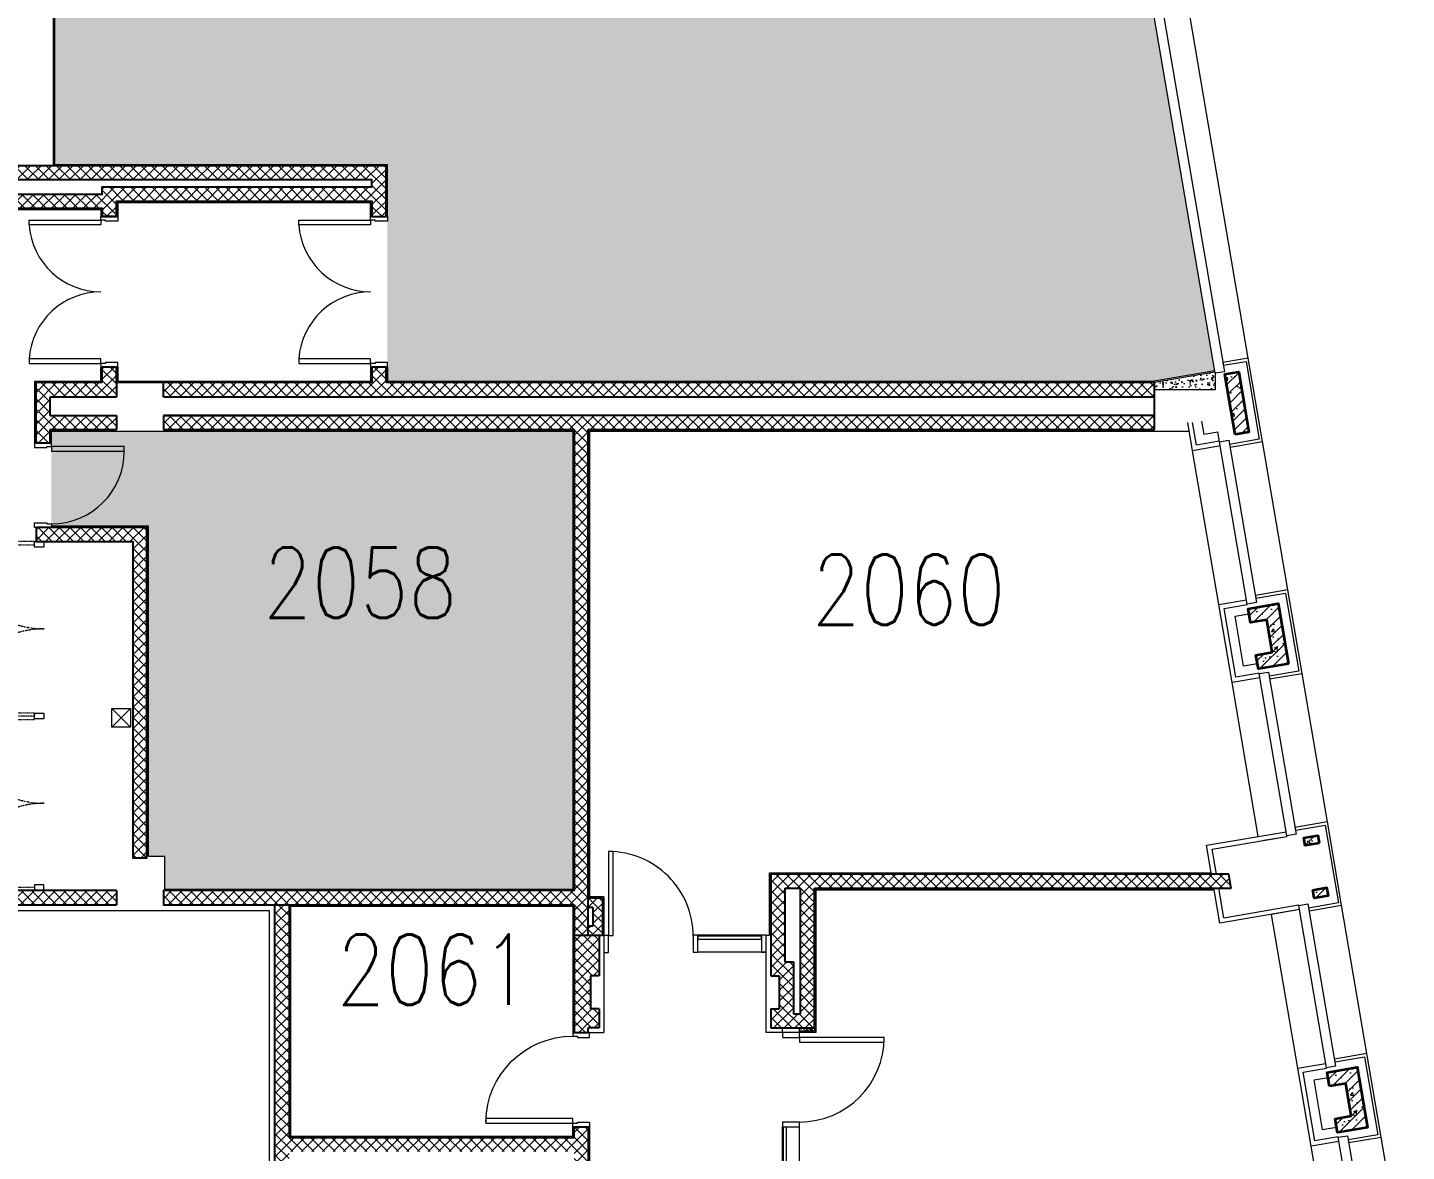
# Model space of a CAD drawing. Header units: inches. Extents: x 342932 to 557958, y 80625 to 242727.
# Drawn here: x 451688 to 466343, y 209304 to 221251 of the extents above; entities that cross this region are included whole.
import ezdxf
from ezdxf.enums import TextEntityAlignment as Align

# ---------------------------------------------------------------- set-up
doc = ezdxf.new("R2010")
doc.units = ezdxf.units.IN
doc.header["$MEASUREMENT"] = 0
doc.linetypes.add('First Floor$0$HIDDEN', pattern=[0.375, 0.25, -0.125])
for name, color, linetype, lineweight in [('0-Services', 8, 'Continuous', 20), ('First Floor$0$A-G250-G-Walls-Low-Level', 251, 'Continuous', 15), ('First Floor$0$A-G250-G-Walls-Precast-Concrete', 251, 'Continuous', 35), ('First Floor$0$A-G250-M-Walls-Blockwork', 7, 'Continuous', 25), ('First Floor$0$A-G250-M-Walls-Concrete', 251, 'Continuous', 20), ('First Floor$0$A-G250-M-Walls-Louvred', 251, 'Continuous', 9), ('First Floor$0$A-G252-H-Internal-Walls', 251, 'Continuous', 9), ('First Floor$0$A-G262-H-Precast-Panel', 251, 'Continuous', 5), ('First Floor$0$A-G312-M-Wall-Cladding-Panel', 7, 'Continuous', 9), ('First Floor$0$A-G312-M-Wall-Finish-Plaster', 7, 'Continuous', 15), ('First Floor$0$A-G321-M-Window', 251, 'Continuous', 9), ('First Floor$0$A-G322-M-Door', 251, 'Continuous', 15), ('First Floor$0$A-G4-M-Furniture-Built-In', 251, 'Continuous', 9), ('First Floor$0$A-G52-M-Cutout', 251, 'Continuous', 9), ('First Floor$0$Z-Z001-S-Room-Name-Identification-250', 7, 'Continuous', 15)]:
    doc.layers.add(name, color=color, linetype=linetype, lineweight=lineweight)
doc.styles.add('First Floor$0$Tag-RomanS', font='romans.shx', dxfattribs={"width": 0.8})
pattern_1 = [(0, (354539.678, 239632.636), (0, 6.985), [5.08, -1.905]), (90, (354539.678, 239632.636), (-6.985, 4e-16), [5.08, -1.905])]
pattern_2 = [(50, (361382.1, 239676.52), (364.3693, -31.8782), [38.1, -419.1]), (355, (361382.1, 239676.52), (-70.4857, 382.1133), [30.48, -335.28]), (100.451, (361412.48, 239673.87), (293.885, 350.2334), [32.38, -356.18]), (46.1842, (361382.1, 239778.1), (542.158, -84.0847), [57.15, -628.65]), (96.6356, (361427.3, 239771.1), (474.8085, 494.851), [48.57, -534.27]), (351.184, (361382.1, 239778.1), (474.8092, 494.8502), [45.72, -502.92]), (21, (361432.9, 239752.72), (303.2298, -204.531), [38.1, -419.1]), (326, (361432.9, 239752.72), (123.604, 368.3759), [30.48, -335.28]), (71.4514, (361458.2, 239735.68), (426.833, 163.8457), [32.38, -356.18]), (37.5, (361382.11, 239676.52), (6.1772, 169.11008), [0, -331.216, 0, -340.36, 0, -336.55]), (7.5, (361382.11, 239676.52), (133.63933, 200.36115), [0, -194.056, 0, -323.596, 0, -128.27]), (327.5, (361268.83, 239676.52), (271.18119, -11.45749), [0, -127, 0, -396.24, 0, -525.78]), (317.5, (361218.03, 239676.52), (296.25836, 50.853), [0, -165.1, 0, -263.144, 0, -373.38])]
pattern_3 = [(45, (361382.11, 239676.52), (-56.1266, 56.1266), [])]
pattern_4 = [(45, (361382.11, 239676.52), (-56.1266, 56.1266), []), (135, (361382.11, 239676.52), (-56.1266, -56.1266), [])]
pattern_5 = [(45, (361382.11, 239676.52), (-56.1266, 56.1266), []), (135, (361382.11, 239676.52), (-56.1266, -56.1266), [])]

# ---------------------------------------------------------------- blocks, each defined once
blk = doc.blocks.new('First Floor$0$d1000-180')
at = {"layer": 'First Floor$0$A-G322-M-Door'}
blk.add_lwpolyline([(-88, 1104), (-38, 1104), (-38, 180), (-88, 180)], close=True, dxfattribs=at)
for points in [[(-950, 130), (-950, 0), (-1000, 0), (-1000, 180), (-962, 180), (-962, 130), (-950, 130)], [(-38, 180), (-38, 130), (-50, 130), (-50, 0), (0, 0), (0, 180), (-38, 180)]]:
    blk.add_lwpolyline(points, dxfattribs=at)
blk.add_arc((-38, 180), 924, 90.7586, 180.0053, dxfattribs=at)
blk = doc.blocks.new('First Floor$0$Plant Room Door 1600-180')
at = {"layer": 'First Floor$0$A-G322-M-Door'}
for points in [[(-1562, 180), (-1562, 942), (-1612, 942), (-1612, 180)], [(-138, 180), (-138, 942), (-88, 942), (-88, 180)], [(-1600, 130), (-1612, 130), (-1612, 180), (-1650, 180), (-1650, 0), (-1600, 0)], [(-100, 130), (-88, 130), (-88, 180), (-50, 180), (-50, 0), (-100, 0)]]:
    blk.add_lwpolyline(points, close=True, dxfattribs=at)
for centre, start, end in [((-1615, 179), 0.0901, 86.0243), ((-85, 179), 93.9757, 179.9099)]:
    blk.add_arc(centre, 765, start, end, dxfattribs=at)
blk = doc.blocks.new('First Floor$0$d900')
at = {"layer": 'First Floor$0$A-G322-M-Door', "elevation": 0}
for points in [[(88, 954), (38, 954), (38, 180), (88, 180)], [(50, 130), (38, 130), (38, 180), (0, 180), (0, 0), (50, 0)]]:
    blk.add_lwpolyline(points, close=True, dxfattribs=at)
at = {"layer": 'First Floor$0$A-G322-M-Door'}
blk.add_lwpolyline([(850, 130), (862, 130), (862, 180), (900, 180), (900, 0), (850, 0)], close=True, dxfattribs=at)
blk.add_arc((88, 180, 0), 774, 0, 90, dxfattribs=at)
blk = doc.blocks.new('First Floor$0$cb09a')
at = {"linetype": 'First Floor$0$HIDDEN', "ltscale": 0.25, "elevation": 0}
for points in [[(-100, 1848), (-949, 1848), (-948, 1813), (-100, 1813)], [(-100, -7), (-949, -7), (-948, 28), (-100, 28)], [(-100, -7), (-949, -7), (-948, -42), (-100, -42)], [(-100, -1862), (-949, -1862), (-948, -1827), (-100, -1827)]]:
    blk.add_lwpolyline(points, close=True, dxfattribs=at)
at = {"elevation": 0}
for points in [[(-100, 1848), (0, 1848), (0, 1788), (-100, 1788)], [(-100, -1862), (0, -1862), (0, -1802), (-100, -1802)]]:
    blk.add_lwpolyline(points, close=True, dxfattribs=at)
blk.add_lwpolyline([(-100, 23), (0, 23), (0, -37), (-100, -37)], close=True)
at = {"linetype": 'First Floor$0$HIDDEN', "ltscale": 0.25}
for centre, start, end in [((0, 1869), 181.2997, 270.028), ((0, -29), 89.972, 178.7003), ((0, 15), 181.2997, 270.028), ((0, -1883), 89.972, 178.7003)]:
    blk.add_arc(centre, 949, start, end, dxfattribs=at)
blk = doc.blocks.new('First Floor$0$tag-roomname')
at = {"lineweight": 18, "ltscale": 0.01, "style": 'First Floor$0$Tag-RomanS', "width": 0.8}
blk.add_attdef('ROOM_NO_2', text='', height=3, dxfattribs=at).set_placement((0, 1.612), align=Align.MIDDLE_CENTER)
at = {"linetype": 'ByBlock', "lineweight": 15, "ltscale": 0.01, "style": 'First Floor$0$Tag-RomanS', "width": 0.8, "flags": 1}
for tag, p in [('ROOM_NAME_1', (0, -2.288)), ('ROOM_NAME_2', (0, -5.744))]:
    blk.add_attdef(tag, text='', height=2.5, dxfattribs=at).set_placement(p, align=Align.MIDDLE_CENTER)

msp = doc.modelspace()

# ---------------------------------------------------------------- hatches: boundary and pattern name
at = {"layer": '0-Services', "lineweight": 35}
h = msp.add_hatch(dxfattribs=at)
h.set_pattern_fill('ANGLE', color=256)
h.set_pattern_definition(pattern_1)
h.paths.add_polyline_path([(374572.1, 234736.5), (361597.1, 234736.5), (361597.1, 239061.5), (361647.1, 239061.5), (361647.1, 239461.5), (366417.1, 239461.5), (366417.1, 239411.5), (367147.1, 239411.5), (367147.1, 239461.5), (372117.1, 239461.5), (372117.1, 239411.5), (372847.1, 239411.5), (372847.1, 239461.5), (377267.1, 239461.5), (377267.1, 239411.5), (377667.1, 239411.5), (377667.1, 232556.5), (374572.1, 232556.5)])
h.paths.add_polyline_path([(394817.1, 218626.5), (394817.1, 216001.5), (402567.1, 216001.5), (402567.1, 212066.5), (398147.1, 212066.5), (398147.1, 212441.5), (397617.1, 212441.5), (397617.1, 212066.5), (392847.1, 212066.5), (392847.1, 212441.5), (392317.1, 212441.5), (392317.1, 212066.5), (391602.1, 212066.5), (391602.1, 212276.5), (388497.1, 212276.5), (388497.1, 212441.5), (387982.1, 212441.5), (387982.1, 218111.5), (388147.1, 218111.5), (388147.1, 218626.5)])
h.paths.add_polyline_path([(451978.5, 231961.5), (461113.7, 231961.5), (461113.7, 231911.5), (461571.4, 231911.5), (463336, 221559), (463621.9, 221607.8), (464304.9, 217600.9), (463664.2, 217491.5), (455513.5, 217491.5), (455513.5, 219796.5), (451978.5, 219796.5)])
h = msp.add_hatch(dxfattribs=at)
h.set_pattern_fill('ANGLE', color=256)
h.set_pattern_definition(pattern_1)
h.paths.add_polyline_path([(444863.5, 217036.5), (449682.5, 217036.5), (449682.5, 215951.5), (448652.1, 215951.5), (448652.1, 212091.5), (444501.6, 212091.5), (444552.7, 212391.5), (444085.3, 212471.2)])
h.paths.add_polyline_path([(451942.6, 216961.5), (457482.1, 216961.5), (457482.1, 212091.5), (453147.1, 212091.5), (453147.1, 212441.5), (452972.5, 212441.5), (452972.5, 215951.5), (451942.5, 215955.5)])
at = {"layer": 'First Floor$0$A-G252-H-Internal-Walls'}
h = msp.add_hatch(dxfattribs=at)
h.set_pattern_fill('ANSI37', color=256, scale=25, style=0)
h.set_pattern_definition(pattern_4)
h.paths.add_polyline_path([(455498.5, 219781.5), (452882.1, 219781.5), (452882.1, 219631.5), (455348.5, 219631.5), (455348.5, 219556.5), (452882.1, 219556.5), (452882.1, 219406.5), (455348.5, 219406.5), (455348.5, 219241.5), (455498.5, 219241.5), (455498.5, 219406.5)])
h.paths.add_polyline_path([(452882.1, 219781.5), (451788.5, 219781.5), (451788.5, 219631.5), (452882.1, 219631.5)])
h.paths.add_polyline_path([(452882.1, 219556.5), (452482.1, 219556.5), (452482.1, 219481.5), (451398.5, 219481.5), (451398.5, 219331.5), (452482.1, 219331.5), (452482.1, 219241.5), (452632.1, 219241.5), (452632.1, 219406.5), (452882.1, 219406.5)])
h.paths.add_polyline_path([(451788.5, 219781.5), (451613.5, 219781.5), (451398.5, 219781.5), (451398.5, 219631.5), (451788.5, 219631.5)])
h = msp.add_hatch(dxfattribs=at)
h.set_pattern_fill('ANSI37', color=256, scale=25, style=0)
h.set_pattern_definition(pattern_5)
h.paths.add_polyline_path([(452632.1, 217476.5), (452632.1, 217641.5), (452482.1, 217641.5), (452482.1, 217476.5), (451778.5, 217476.5), (451778.5, 217226.5), (451928.5, 217226.5), (451928.5, 217326.5), (452632.1, 217326.5)])
h.paths.add_polyline_path([(452632.1, 217126.5), (451928.5, 217126.5), (451928.5, 217226.5), (451778.5, 217226.5), (451778.6, 216836.5), (451928.5, 216836.5), (451928.5, 216976.5), (452632.1, 216976.5)])
h = msp.add_hatch(dxfattribs=at)
h.set_pattern_fill('ANSI37', color=256, scale=25, style=0)
h.set_pattern_definition(pattern_4)
h.paths.add_polyline_path([(455498.5, 217476.5), (455498.5, 217641.5), (455348.5, 217641.5), (455348.5, 217476.5), (453132.1, 217476.5), (453132.1, 217326.5), (463664.2, 217326.5), (463664.2, 217476.5)])
h = msp.add_hatch(dxfattribs=at)
h.set_pattern_fill('AR-CONC', color=256, scale=0.75, angle=90, style=0)
h.set_pattern_definition([(140, (361382.11, 239676.52), (11.95431, 136.6385), [14.2875, -157.1625]), (85, (361382.11, 239676.52), (-143.29248, -26.43212), [11.43, -125.73]), (190.451, (361383.11, 239687.91), (-131.33752, 110.20688), [12.1425, -133.5675]), (136.1842, (361344.01, 239676.52), (31.53175, 203.30928), [21.43125, -235.74375]), (186.6356, (361346.64, 239693.46), (-185.56917, 178.05318), [18.21375, -200.35125]), (81.184, (361344.01, 239676.52), (-185.56884, 178.05345), [17.145, -188.595]), (111, (361353.54, 239695.57), (76.69914, 113.71116), [14.2875, -157.1625]), (56, (361353.54, 239695.57), (-138.14097, 46.35152), [11.43, -125.73]), (161.4514, (361359.93, 239705.05), (-61.44214, 160.06237), [12.1425, -133.5675]), (127.5, (361382.114, 239676.52), (-63.41628, 2.316452), [0, -124.206, 0, -127.635, 0, -126.20625]), (97.5, (361382.114, 239676.52), (-75.13543, 50.114747), [0, -72.771, 0, -121.3485, 0, -48.10125]), (57.5, (361382.114, 239634.04), (4.296558, 101.692946), [0, -47.625, 0, -148.59, 0, -197.1675]), (47.5, (361382.11, 239614.99), (-19.06987, 111.096886), [0, -61.9125, 0, -98.679, 0, -140.0175])])
h.paths.add_polyline_path([(464233.5, 217573.6), (463664.2, 217476.5), (463664.2, 217401.5), (464262.8, 217401.5)])
h.paths.add_polyline_path([(464309.2, 217575.9), (464307.4, 217586.2), (464233.5, 217573.6), (464262.8, 217401.5), (464309.2, 217401.5)])
h = msp.add_hatch(dxfattribs=at)
h.set_pattern_fill('ANSI37', color=256, scale=25, style=0)
h.set_pattern_definition(pattern_5)
h.paths.add_polyline_path([(457647.1, 216976.5), (463664.2, 216976.5), (463664.2, 217126.5), (453132.1, 217126.5), (453132.1, 216976.5), (457497.1, 216976.5), (457497.1, 212076.5), (453132.1, 212076.5), (453132.1, 211926.5), (454317.1, 211926.5), (457497.1, 211926.5), (457497.1, 211600.1), (457647.1, 211600.1)])
h = msp.add_hatch(dxfattribs=at)
h.set_pattern_fill('ANSI37', color=256, scale=25, style=0)
h.set_pattern_definition(pattern_5)
h.paths.add_polyline_path([(448667.5, 212076.5), (444483.8, 212076.5), (444458.2, 211926.5), (452632.1, 211926.5), (452632.1, 212076.5), (448817.5, 212076.5), (448817.5, 215786.5), (449848.5, 215786.5), (449848.5, 215936.5), (448667.5, 215936.5)])
h = msp.add_hatch(dxfattribs=at)
h.set_pattern_fill('ANSI37', color=256, scale=25, style=0)
h.set_pattern_definition(pattern_5)
h.paths.add_polyline_path([(452807.1, 212426.5), (452957.1, 212426.5), (452957.1, 215936.5), (451778.5, 215936.5), (451778.5, 215786.5), (452807.1, 215786.5)])
h = msp.add_hatch(dxfattribs=at)
h.set_pattern_fill('ANSI37', color=256, scale=25, style=0)
h.set_pattern_definition(pattern_5)
h.paths.add_polyline_path([(464456, 212251.1), (459587.1, 212251.1), (459587.1, 211168.8), (459677.1, 211168.8), (459677.1, 210818.8), (459587.1, 210818.8), (459587.1, 210616.5), (460052.1, 210616.5), (460052.1, 212101.1), (464481.5, 212101.1)])
h.paths.add_polyline_path([(459902.1, 212101.1), (459902.1, 210766.5), (459827.1, 210766.5), (459827.1, 211318.8), (459737.1, 211318.8), (459737.1, 212101.1)], flags=16)
h = msp.add_hatch(dxfattribs=at)
h.set_pattern_fill('ANSI37', color=256, scale=25, style=0)
h.set_pattern_definition(pattern_5)
h.paths.add_polyline_path([(457647.1, 209566.5), (457497.1, 209566.5), (457497.1, 209451.5), (454467.1, 209451.5), (454467.1, 211926.5), (454317.1, 211926.5), (454317.1, 208511.5), (454467.1, 208511.5), (454467.1, 209301.5), (457497.1, 209301.5), (457497.1, 202172.7, -0.0109527), (455782.1, 202087.5), (455782.1, 203343.4), (455632.1, 203343.4), (455632.1, 202083.6, -0.0185337), (452727.4, 202121.9), (452722.4, 202031.8), (452353, 202052.1), (452357.9, 202142.2, -0.0149736), (450020.1, 202352.3), (450008.9, 202262.7), (449641.8, 202308.7), (449653, 202398.1, -0.0163816), (447118.6, 202811.7), (447100.7, 202723.2), (446738.1, 202796.6), (446756, 202885, -0.0130279), (444767.4, 203350.6), (444744.1, 203263.4), (444386.6, 203358.8), (444409.9, 203446, -0.0089966), (443055.7, 203840.5), (443091.6, 204050.6), (442499.9, 204151.6), (442313.9, 203060.7), (443631.4, 202836.1), (443810.3, 203458.1, 0.0839894), (456853.9, 201981.7), (456853.9, 201380.8, 0.0059157), (457797.1, 201443), (457797.1, 202195.3, -0.0009595), (457647.1, 202183.7)])
h.paths.add_polyline_path([(457647.1, 202033.3), (457647.1, 201582, -0.0040493), (457003.9, 201539.4), (457003.9, 201990.2, 0.0040958)], flags=16)
h.paths.add_polyline_path([(443666.3, 203499.8), (443524.4, 203006.5), (442487, 203183.4), (442622.5, 203978.5), (442918.5, 203928), (442885.8, 203736.5, 0.0051821)], flags=16)
h = msp.add_hatch(dxfattribs=at)
h.set_pattern_fill('ANSI37', color=256, scale=25, style=0)
h.set_pattern_definition(pattern_5)
h.paths.add_polyline_path([(457797.1, 211996.1), (457647.1, 211996.1), (457647.1, 211896.1), (457697.1, 211896.1), (457697.1, 211700.1), (457647.1, 211700.1), (457647.1, 211600.1), (457797.1, 211600.1)])
h = msp.add_hatch(dxfattribs=at)
h.set_pattern_fill('ANSI37', color=256, scale=25, style=0)
h.set_pattern_definition(pattern_5)
h.paths.add_polyline_path([(457762.1, 211600.1), (457497.1, 211600.1), (457497.1, 210566.5), (457647.1, 210566.5), (457647.1, 210616.5), (457762.1, 210616.5), (457762.1, 210818.8), (457672.1, 210818.8), (457672.1, 211168.8), (457762.1, 211168.8)])
h = msp.add_hatch(dxfattribs=at)
h.set_pattern_fill('AR-CONC', color=256, scale=0.3, angle=90, style=0)
h.set_pattern_definition([(140, (361382.114, 239556.92), (4.781726, 54.6554), [5.715, -62.865]), (85, (361382.114, 239556.92), (-57.316993, -10.572848), [4.572, -50.292]), (190.451, (361382.51, 239561.47), (-52.535006, 44.08275), [4.857, -53.427]), (136.1842, (361366.874, 239556.92), (12.6127, 81.323712), [8.5725, -94.2975]), (186.6356, (361367.925, 239563.695), (-74.227667, 71.22127), [7.2855, -80.1405]), (81.184, (361366.87, 239556.92), (-74.227535, 71.22138), [6.858, -75.438]), (111, (361370.684, 239564.54), (30.679656, 45.484464), [5.715, -62.865]), (56, (361370.684, 239564.54), (-55.25639, 18.54061), [4.572, -50.292]), (161.4514, (361373.24, 239568.33), (-24.576857, 64.024947), [4.857, -53.427]), (127.5, (361382.114, 239556.918), (-25.3665117, 0.926581), [0, -49.6824, 0, -51.054, 0, -50.4825]), (97.5, (361382.114, 239556.918), (-30.0541724, 20.045899), [0, -29.1084, 0, -48.5394, 0, -19.2405]), (57.5, (361382.114, 239539.925), (1.718623, 40.6771786), [0, -19.05, 0, -59.436, 0, -78.867]), (47.5, (361382.114, 239532.305), (-7.627947, 44.438754), [0, -24.765, 0, -39.4716, 0, -56.007])])
h.paths.add_polyline_path([(459892.1, 210616.5), (459892.1, 210581.5), (460052.1, 210581.5), (460052.1, 210616.5)])
at = {"layer": 'First Floor$0$A-G262-H-Precast-Panel'}
h = msp.add_hatch(dxfattribs=at)
h.set_pattern_fill('AR-CONC', color=256, scale=2, style=0)
h.set_pattern_definition(pattern_2)
h.paths.add_polyline_path([(464560, 217592.2), (464412.1, 217567), (464521.3, 216926.3), (464669.2, 216951.5)])
h = msp.add_hatch(dxfattribs=at)
h.set_pattern_fill('ANSI31', color=256, scale=25, style=0)
h.set_pattern_definition(pattern_3)
h.paths.add_polyline_path([(464560, 217592.2), (464412.1, 217567), (464521.3, 216926.3), (464669.2, 216951.5)])
h = msp.add_hatch(dxfattribs=at)
h.set_pattern_fill('AR-CONC', color=256, scale=2, style=0)
h.set_pattern_definition(pattern_2)
h.paths.add_polyline_path([(464980.1, 215127.8), (464659.7, 215073.2), (464684.9, 214925.3), (464857.4, 214954.7), (464916.2, 214609.7), (464743.7, 214580.3), (464768.9, 214432.4), (465089.3, 214487)])
h = msp.add_hatch(dxfattribs=at)
h.set_pattern_fill('ANSI31', color=256, scale=25, style=0)
h.set_pattern_definition(pattern_3)
h.paths.add_polyline_path([(464980.1, 215127.8), (464659.7, 215073.2), (464684.9, 214925.3), (464857.4, 214954.7), (464916.2, 214609.7), (464743.7, 214580.3), (464768.9, 214432.4), (465089.3, 214487)])
h = msp.add_hatch(dxfattribs=at)
h.set_pattern_fill('AR-CONC', color=256, scale=2, style=0)
h.set_pattern_definition(pattern_2)
h.paths.add_polyline_path([(465400.1, 212663.3), (465252.3, 212638.1), (465266.3, 212555.9), (465414.1, 212581.1)])
h = msp.add_hatch(dxfattribs=at)
h.set_pattern_fill('ANSI31', color=256, scale=25, style=0)
h.set_pattern_definition(pattern_3)
h.paths.add_polyline_path([(465400.1, 212663.3), (465252.3, 212638.1), (465266.3, 212555.9), (465414.1, 212581.1)])
h = msp.add_hatch(dxfattribs=at)
h.set_pattern_fill('AR-CONC', color=256, scale=2, style=0)
h.set_pattern_definition(pattern_2)
h.paths.add_polyline_path([(465494.8, 212108), (465346.9, 212082.8), (465361.5, 211997.3), (465509.4, 212022.6)])
h = msp.add_hatch(dxfattribs=at)
h.set_pattern_fill('ANSI31', color=256, scale=25, style=0)
h.set_pattern_definition(pattern_3)
h.paths.add_polyline_path([(465494.8, 212108), (465346.9, 212082.8), (465361.5, 211997.3), (465509.4, 212022.6)])
h = msp.add_hatch(dxfattribs=at)
h.set_pattern_fill('AR-CONC', color=256, scale=2, style=0)
h.set_pattern_definition([(50, (362222.27, 234747.6), (364.3693, -31.8782), [38.1, -419.1]), (355, (362222.27, 234747.6), (-70.4857, 382.1133), [30.48, -335.28]), (100.451, (362252.63, 234744.96), (293.885, 350.2334), [32.38, -356.18]), (46.1842, (362222.27, 234849.2), (542.158, -84.0847), [57.15, -628.65]), (96.6356, (362267.45, 234842.2), (474.8085, 494.851), [48.57, -534.27]), (351.184, (362222.27, 234849.2), (474.8092, 494.8502), [45.72, -502.92]), (21, (362273.07, 234823.8), (303.2298, -204.531), [38.1, -419.1]), (326, (362273.07, 234823.8), (123.604, 368.3759), [30.48, -335.28]), (71.4514, (362298.34, 234806.77), (426.833, 163.8457), [32.38, -356.18]), (37.5, (362222.27, 234747.61), (6.1772, 169.11008), [0, -331.216, 0, -340.36, 0, -336.55]), (7.5, (362222.27, 234747.61), (133.63933, 200.36115), [0, -194.056, 0, -323.596, 0, -128.27]), (327.5, (362108.98, 234747.61), (271.18119, -11.45749), [0, -127, 0, -396.24, 0, -525.78]), (317.5, (362058.18, 234747.61), (296.25836, 50.853), [0, -165.1, 0, -263.144, 0, -373.38])])
h.paths.add_polyline_path([(465820.2, 210198.9), (465499.8, 210144.2), (465525, 209996.4), (465697.5, 210025.8), (465756.4, 209680.8), (465583.8, 209651.4), (465609.1, 209503.5), (465929.4, 209558.1)])
h = msp.add_hatch(dxfattribs=at)
h.set_pattern_fill('ANSI31', color=256, scale=25, style=0)
h.set_pattern_definition([(45, (362222.27, 234747.61), (-56.1266, 56.1266), [])])
h.paths.add_polyline_path([(465820.2, 210198.9), (465499.8, 210144.2), (465525, 209996.4), (465697.5, 210025.8), (465756.4, 209680.8), (465583.8, 209651.4), (465609.1, 209503.5), (465929.4, 209558.1)])

# ---------------------------------------------------------------- linework, layer by layer
at = {"layer": 'First Floor$0$A-G250-G-Walls-Low-Level'}
for p, q in [((464662.2, 217736.4, 0), (463977.3, 221754.6, 0)), ((464348, 215116.4, 0), (464069, 216752.8, 0)), ((465082.3, 215272, 0), (464813.4, 216849.2, 0)), ((464768.1, 212651.9, 0), (464489.1, 214288.3, 0)), ((465502.4, 212807.5, 0), (465233.5, 214384.8, 0)), ((465922.4, 210343.1, 0), (465653.6, 211920.3, 0)), ((465188.1, 210187.5, 0), (464909.2, 211823.9, 0)), ((466342.5, 207878.6, 0), (466073.7, 209455.9, 0)), ((465608.2, 207723, 0), (465329.3, 209359.4, 0))]:
    msp.add_line(p, q, dxfattribs=at)
at = {"layer": 'First Floor$0$A-G250-G-Walls-Precast-Concrete', "elevation": 0}
for points in [[(464521.3, 216926.3), (464412.1, 217567), (464560, 217592.2), (464669.2, 216951.5)], [(465525, 209996.4), (465499.8, 210144.2), (465820.2, 210198.9), (465929.4, 209558.1), (465609.1, 209503.5), (465583.8, 209651.4), (465756.4, 209680.8), (465697.5, 210025.8)]]:
    msp.add_lwpolyline(points, close=True, dxfattribs=at)
for points in [[(465089.3, 214487), (464768.9, 214432.4), (464743.7, 214580.3), (464916.2, 214609.7), (464857.4, 214954.7), (464684.9, 214925.3), (464659.7, 215073.2), (464980.1, 215127.8), (465089.3, 214487)], [(465414.1, 212581.1), (465266.3, 212555.9), (465252.3, 212638.1), (465400.1, 212663.3), (465414.1, 212581.1)], [(465346.9, 212082.8), (465494.8, 212108), (465509.4, 212022.6), (465361.5, 211997.3), (465346.9, 212082.8)]]:
    msp.add_lwpolyline(points, dxfattribs=at)
at = {"layer": 'First Floor$0$A-G250-M-Walls-Blockwork'}
for p, q in [((452632.1, 219241.5), (452482.1, 219241.5)), ((452632.1, 217641.5), (452482.1, 217641.5)), ((455498.5, 217641.5, 0), (455348.5, 217641.5, 0)), ((455348.5, 217641.5, 0), (455348.5, 217476.5, 0)), ((455498.5, 217476.5, 0), (455498.5, 217641.5, 0)), ((451777.5, 217476.5, 0), (451777.5, 216836.5, 0)), ((452482.1, 217476.5, 0), (451777.5, 217476.5, 0)), ((455348.5, 217476.5, 0), (452632.1, 217476.5, 0)), ((452632.1, 217476.5), (452632.1, 217326.5)), ((453132.1, 217326.5), (453132.1, 217476.5, 0)), ((463664.2, 217476.5, 0), (455498.5, 217476.5, 0)), ((463664.2, 216976.5, 0), (463664.2, 217476.5, 0)), ((451927.5, 217326.5, 0), (452632.1, 217326.5)), ((451927.5, 217126.5, 0), (451927.5, 217326.5, 0)), ((451927.5, 217126.5, 0), (452632.1, 217126.5)), ((452632.1, 217126.5), (452632.1, 216976.5)), ((453132.1, 217126.5), (453132.1, 216976.5)), ((451927.5, 216836.5), (451927.5, 216976.5, 0)), ((451927.5, 216976.5, 0), (452632.1, 216976.5)), ((453132.1, 216976.5), (457497.1, 216976.5, 0)), ((457647.1, 216976.5, 0), (463664.2, 216976.5, 0)), ((457647.1, 211600.1, 0), (457647.1, 216976.5, 0)), ((451777.5, 216836.5, 0), (451927.5, 216836.5, 0)), ((464456, 212251.1), (459587.1, 212251.1)), ((459587.1, 212251.1), (459587.1, 211168.8, 0)), ((464481.5, 212101.1), (464456, 212251.1)), ((452632.1, 212076.5, 0), (448817.5, 212076.5, 0)), ((452632.1, 212076.5, 0), (452632.1, 211926.5)), ((459737.1, 212101.1), (459902.1, 212101.1, 0)), ((459737.1, 212101.1), (459737.1, 211318.8, 0)), ((459902.1, 210766.5, 0), (459902.1, 212101.1, 0)), ((460052.1, 210616.5, 0), (460052.1, 212101.1, 0)), ((460052.1, 212101.1, 0), (464481.5, 212101.1)), ((444458.2, 211926.5), (452632.1, 211926.5)), ((454317.1, 211926.5, 0), (457497.1, 211926.5, 0)), ((454317.1, 208511.5, 0), (454317.1, 211926.5, 0)), ((454467.1, 211926.5, 0), (454467.1, 209451.5, 0)), ((457497.1, 211926.5, 0), (457497.1, 210566.5, 0)), ((457797.1, 211996.1, 0), (457647.1, 211996.1, 0)), ((457797.1, 211996.1, 0), (457797.1, 211600.1, 0)), ((457697.1, 211896.1, 0), (457647.1, 211896.1, 0)), ((457697.1, 211896.1, 0), (457697.1, 211700.1, 0)), ((457697.1, 211700.1, 0), (457647.1, 211700.1)), ((457797.1, 211600.1, 0), (457497.1, 211600.1, 0)), ((457762.1, 211600.1, 0), (457762.1, 211168.8, 0)), ((459737.1, 211318.8, 0), (459827.1, 211318.8, 0)), ((459827.1, 211318.8, 0), (459827.1, 210766.5, 0)), ((457762.1, 211168.8, 0), (457672.1, 211168.8, 0)), ((457672.1, 211168.8, 0), (457672.1, 210818.8, 0)), ((459587.1, 211168.8, 0), (459677.1, 211168.8, 0)), ((459677.1, 211168.8, 0), (459677.1, 210818.8, 0)), ((457762.1, 210818.8, 0), (457672.1, 210818.8, 0)), ((457762.1, 210818.8, 0), (457762.1, 210616.5)), ((459587.1, 210818.8, 0), (459587.1, 210616.5, 0)), ((459587.1, 210818.8, 0), (459677.1, 210818.8, 0)), ((459827.1, 210766.5, 0), (459902.1, 210766.5, 0)), ((457647.1, 210566.5, 0), (457647.1, 210616.5, 0)), ((457762.1, 210616.5, 0), (457647.1, 210616.5, 0)), ((459587.1, 210616.5, 0), (460052.1, 210616.5, 0)), ((457497.1, 210566.5, 0), (457647.1, 210566.5, 0)), ((457497.1, 209451.5, 0), (457497.1, 209566.5, 0)), ((457497.1, 209566.5, 0), (457647.1, 209566.5, 0)), ((457647.1, 209566.5, 0), (457647.1, 202183.7, 0)), ((454467.1, 209451.5, 0), (457497.1, 209451.5, 0))]:
    msp.add_line(p, q, dxfattribs=at)
at = {"layer": 'First Floor$0$A-G250-M-Walls-Blockwork', "elevation": 0}
for points in [[(451398.5, 219331.5), (452482.1, 219331.5), (452482.1, 219241.5), (452632.1, 219241.5), (452632.1, 219406.5), (455348.5, 219406.5), (455348.5, 219241.5), (455498.5, 219241.5), (455498.5, 219406.5), (455498.5, 219781.5), (451398.5, 219781.5)], [(451398.5, 219481.5), (452482.1, 219481.5), (452482.1, 219556.5), (455348.5, 219556.5), (455348.5, 219631.5), (451398.5, 219631.5)], [(457497.1, 216976.5), (457497.1, 212076.5), (453132.1, 212076.5), (453132.1, 211926.5), (454317.1, 211926.5)], [(451778.5, 215936.5), (451778.5, 215786.5), (452807.1, 215786.5), (452807.1, 212426.5), (452957.1, 212426.5), (452957.1, 215936.5), (451778.5, 215936.5)]]:
    msp.add_lwpolyline(points, dxfattribs=at)
at = {"layer": 'First Floor$0$A-G250-M-Walls-Blockwork'}
for points in [[(452482.1, 217476.5), (452482.1, 217641.5)], [(452632.1, 217476.5), (452632.1, 217641.5)], [(453132.1, 217326.5), (463664.2, 217326.5)], [(453132.1, 217126.5), (455096.7, 217126.5)], [(463664.2, 217126.5), (453132.1, 217126.5)]]:
    msp.add_lwpolyline(points, dxfattribs=at)
at = {"layer": 'First Floor$0$A-G250-M-Walls-Concrete'}
for p, q in [((451963.5, 219781.5), (451963.5, 232426.5)), ((451613.5, 219781.5), (451963.5, 219781.5)), ((464307.4, 217586.2), (463664.2, 217476.5)), ((463664.2, 217401.5), (463664.2, 217476.5)), ((464307.4, 217586.2), (464309.2, 217575.9)), ((464309.2, 217575.9), (464309.2, 217401.5)), ((464309.2, 217401.5), (463664.2, 217401.5))]:
    msp.add_line(p, q, dxfattribs=at)
at = {"layer": 'First Floor$0$A-G250-M-Walls-Louvred', "elevation": 0}
msp.add_lwpolyline([(464309.2, 217575.9), (463595, 221765.5), (463693.6, 221782.3), (464407.7, 217592.7)], close=True, dxfattribs=at)
at = {"layer": 'First Floor$0$A-G312-M-Wall-Cladding-Panel', "elevation": 0}
for points in [[(464391.1, 217690.2), (464396.1, 217660.7), (464637.7, 217701.8), (464778.8, 216873.8), (464463.4, 216820), (464468.4, 216790.4), (464813.4, 216849.2), (464662.2, 217736.4), (464391.1, 217690.2)], [(464888.5, 214326), (465233.5, 214384.8), (465082.3, 215272), (464737.2, 215213.2), (464742.3, 215183.6), (465057.7, 215237.4), (465198.9, 214409.3), (464883.4, 214355.6), (464888.5, 214326)], [(465308.6, 211861.5), (465653.6, 211920.3), (465502.4, 212807.5), (465157.3, 212748.7), (465162.4, 212719.2), (465477.8, 212772.9), (465619, 211944.9), (465303.5, 211891.1), (465308.6, 211861.5)], [(465728.6, 209397.1), (466073.7, 209455.9), (465922.4, 210343.1), (465577.4, 210284.3), (465582.4, 210254.7), (465897.9, 210308.5), (466039, 209480.4), (465723.6, 209426.6), (465728.6, 209397.1)]]:
    msp.add_lwpolyline(points, dxfattribs=at)
at = {"layer": 'First Floor$0$A-G312-M-Wall-Finish-Plaster'}
for p, q in [((451978.5, 219796.5, 0), (451978.5, 231961.5, 0)), ((451978.5, 219796.5, 0), (455513.5, 219796.5)), ((455513.5, 219241.5, 0), (455513.5, 219796.5)), ((452647.1, 219391.5, 0), (455333.5, 219391.5, 0)), ((452647.1, 219391.5), (452647.1, 219241.5)), ((455333.5, 219241.5), (455333.5, 219391.5, 0)), ((450133.5, 219316.5), (452467.1, 219316.5)), ((452467.1, 219316.5, 0), (452467.1, 219241.5)), ((452482.1, 219241.5), (452467.1, 219241.5)), ((452632.1, 219241.5), (452647.1, 219241.5)), ((455348.5, 219241.5, 0), (455333.5, 219241.5)), ((455498.5, 219241.5, 0), (455513.5, 219241.5, 0)), ((452467.1, 217491.5), (452467.1, 217641.5)), ((452467.1, 217641.5), (452482.1, 217641.5)), ((452632.1, 217641.5), (452647.1, 217641.5)), ((452647.1, 217641.5), (452647.1, 217491.5)), ((455333.5, 217641.5, 0), (455333.5, 217491.5, 0)), ((455348.5, 217641.5, 0), (455333.5, 217641.5, 0)), ((455498.5, 217641.5, 0), (455513.5, 217641.5)), ((455513.5, 217641.5), (455513.5, 217491.5)), ((451762.5, 217491.5, 0), (452467.1, 217491.5)), ((451762.5, 217491.5, 0), (451762.5, 216836.5)), ((452647.1, 217491.5), (455333.5, 217491.5, 0)), ((455513.5, 217491.5), (463664.2, 217491.5)), ((464304.9, 217600.9), (463663, 217491.5)), ((451942.5, 216836.5), (451942.6, 216961.5, 0)), ((451942.6, 216961.5, 0), (452617.1, 216961.5)), ((452617.1, 216961.5), (457482.1, 216961.5)), ((457482.1, 216961.5, 0), (457482.1, 212091.5, 0)), ((457662.1, 216961.5), (464033.5, 216961.5)), ((457662.1, 216961.5), (457662.1, 212011.1, 0)), ((451762.5, 216836.5), (451777.5, 216836.5, 0)), ((451927.5, 216836.5), (451942.5, 216836.5, 0)), ((452972.1, 215951.5, 0), (451942.5, 215951.5, 0)), ((452972.5, 212441.5), (452972.5, 215951.5, 0)), ((464652.1, 215117.5, 0), (464651.3, 215122.4, 0)), ((464776.5, 214388, 0), (464777.3, 214383.1, 0)), ((464219.3, 212558.4, 0), (465063.8, 212702.3, 0)), ((464277, 212517.5, 0), (465072.2, 212653.1, 0)), ((464768.1, 212651.9, 0), (465063.8, 212702.3, 0)), ((464825.7, 212611.1, 0), (465072.2, 212653.1, 0)), ((465071.4, 212658, 0), (465072.2, 212653.1, 0)), ((464269.1, 212266.5, 0), (464219.3, 212558.4, 0)), ((464322.4, 212251.5, 0), (464277, 212517.5, 0)), ((452972.5, 212441.5), (453147.1, 212441.5)), ((453147.1, 212091.5, 0), (453147.1, 212441.5, 0)), ((459572.1, 211601.1, 0), (459572.1, 212266.1, 0)), ((459572.1, 212266.1), (464269.1, 212266.1)), ((453147.1, 212091.5, 0), (457482.1, 212091.5, 0)), ((460067.1, 212086.1, 0), (460067.1, 210566.5, 0)), ((460067.1, 212086.1), (464299.8, 212086.1)), ((464360.5, 211730.3), (464299.8, 212086.1, 0)), ((464401.4, 211788, 0), (464348, 212101.1, 0)), ((454482.1, 211911.5, 0), (457482.1, 211911.5, 0)), ((454482.1, 211911.5, 0), (454482.1, 209466.5, 0)), ((457482.1, 211911.5, 0), (457482.1, 210566.5, 0)), ((457812.1, 212011.1, 0), (457662.1, 212011.1, 0)), ((457812.1, 212011.1, 0), (457812.1, 210566.5, 0)), ((464401.4, 211788, 0), (465196.5, 211923.6, 0)), ((464950.1, 211881.6, 0), (465196.5, 211923.6, 0)), ((465197.4, 211918.7, 0), (465196.5, 211923.6, 0)), ((444484.4, 211866.5), (454257.1, 211866.5)), ((454257.1, 211866.5, 0), (454257.1, 203133.4, 0)), ((465204.9, 211874.3, 0), (464360.5, 211730.3, 0)), ((465204.9, 211874.3, 0), (464909.2, 211823.9, 0)), ((457812.1, 211600.1), (457797.1, 211600.1, 0)), ((459537.1, 210566.5, 0), (459537.1, 211601.1, 0)), ((459537.1, 211601.1, 0), (459572.1, 211601.1, 0)), ((459712.1, 210566.5, 0), (459712.1, 210616.5, 0)), ((459892.1, 210566.5, 0), (459892.1, 210616.5, 0)), ((460052.1, 210581.5, 0), (459892.1, 210581.5, 0)), ((460052.1, 210616.5, 0), (460052.1, 210581.5, 0)), ((457482.1, 210566.5, 0), (457497.1, 210566.5, 0)), ((457662.1, 210566.5, 0), (457647.1, 210566.5, 0)), ((457647.1, 210566.5, 0), (457812.1, 210566.5, 0)), ((459712.1, 210566.5, 0), (459537.1, 210566.5, 0)), ((460067.1, 210566.5, 0), (459892.1, 210566.5, 0)), ((465492.3, 210188.6, 0), (465491.4, 210193.5, 0)), ((457482.1, 209466.5, 0), (457482.1, 209566.5, 0)), ((457482.1, 209566.5, 0), (457647.1, 209566.5, 0)), ((457482.1, 209566.5, 0), (457497.1, 209566.5, 0)), ((457647.1, 209566.5, 0), (457662.1, 209566.5, 0)), ((457662.1, 209566.5, 0), (457662.1, 207396.4)), ((454482.1, 209466.5, 0), (457482.1, 209466.5, 0)), ((465616.6, 209459.1, 0), (465617.4, 209454.2, 0))]:
    msp.add_line(p, q, dxfattribs=at)
at = {"layer": 'First Floor$0$A-G312-M-Wall-Finish-Plaster', "elevation": 0}
for points in [[(464364.8, 216803.2), (464069, 216752.8), (464018.1, 217051.5)], [(464356.4, 216852.5), (464109.9, 216810.5), (464068.8, 217051.5)], [(464357.2, 216847.6), (464339.6, 216951.1), (464191.7, 216925.9), (464167.4, 217068.3)], [(464784.9, 214338.7), (464489.1, 214288.3), (464348, 215116.4), (464643.7, 215166.8)], [(464776.5, 214388), (464530, 214346), (464405.7, 215075.5), (464652.1, 215117.5)], [(464759.7, 214486.6), (464611.8, 214461.4), (464521.1, 214993.7), (464668.9, 215018.9)], [(465625, 209409.8), (465329.3, 209359.4), (465188.1, 210187.5), (465483.9, 210237.9)], [(465616.6, 209459.1), (465370.2, 209417.1), (465245.8, 210146.6), (465492.3, 210188.6)], [(465599.8, 209557.7), (465451.9, 209532.5), (465361.2, 210064.8), (465509.1, 210090)]]:
    msp.add_lwpolyline(points, dxfattribs=at)
at = {"layer": 'First Floor$0$A-G321-M-Window', "elevation": 0}
for points in [[(464651.3, 215122.4), (464357.2, 216847.6), (464455.8, 216864.4), (464749.9, 215139.2)], [(465071.4, 212658), (464777.3, 214383.1), (464875.9, 214399.9), (465169.9, 212674.8)], [(465491.4, 210193.5), (465197.4, 211918.7), (465296, 211935.5), (465590, 210210.3)], [(459487.1, 211591.1), (458812.1, 211591.1), (458812.1, 211561.1), (459487.1, 211561.1)], [(465911.5, 207729.1), (465617.4, 209454.2), (465716, 209471), (466010.1, 207745.9)]]:
    msp.add_lwpolyline(points, close=True, dxfattribs=at)
msp.add_lwpolyline([(459752.1, 209566.5), (459752.1, 203259.3), (459722.1, 203259.3), (459722.1, 209566.5), (459752.1, 209566.5)], dxfattribs=at)
at = {"layer": 'First Floor$0$A-G322-M-Door'}
for p, q in [((459537.1, 211601.1, 0), (458812.1, 211601.1, 0)), ((459537.1, 211421.1, 0), (458812.1, 211421.1, 0)), ((459712.1, 203209.3, 0), (459712.1, 209566.5, 0)), ((459892.1, 203209.3, 0), (459892.1, 209566.5, 0))]:
    msp.add_line(p, q, dxfattribs=at)
at = {"layer": 'First Floor$0$A-G322-M-Door', "elevation": 0}
for points in [[(457912.1, 212491.5), (457862.1, 212491.5), (457862.1, 211600.1), (457912.1, 211600.1)], [(457812.1, 211600.1), (457812.1, 211420.1), (457862.1, 211420.1), (457862.1, 211600.1)], [(458762.1, 211601.1), (458762.1, 211421.1), (458812.1, 211421.1), (458812.1, 211601.1)], [(459487.1, 211601.1), (459487.1, 211421.1), (459537.1, 211421.1), (459537.1, 211601.1)], [(459892.1, 210566.5), (459712.1, 210566.5), (459712.1, 210516.5), (459892.1, 210516.5)], [(460792.1, 210466.5), (460792.1, 210516.5), (459892.1, 210516.5), (459892.1, 210466.5)], [(459892.1, 209616.5), (459712.1, 209616.5), (459712.1, 209566.5), (459892.1, 209566.5)]]:
    msp.add_lwpolyline(points, close=True, dxfattribs=at)
at = {"layer": 'First Floor$0$A-G322-M-Door'}
for centre, radius, start, end in [((457863, 211592.4, 0), 899.1, 0.00934, 90.05436), ((459892.1, 210516.5, 0), 900, 270, 0)]:
    msp.add_arc(centre, radius, start, end, dxfattribs=at)
at = {"layer": 'First Floor$0$A-G52-M-Cutout'}
for p, q in [((452782.1, 214013.2, 0), (452582.1, 213813.2, 0)), ((452582.1, 214013.2, 0), (452782.1, 213813.2, 0))]:
    msp.add_line(p, q, dxfattribs=at)
at = {"layer": 'First Floor$0$A-G52-M-Cutout', "elevation": 0}
msp.add_lwpolyline([(452582.1, 214013.2), (452782.1, 214013.2), (452782.1, 213813.2), (452582.1, 213813.2)], close=True, dxfattribs=at)

# ---------------------------------------------------------------- block references
at = {"layer": 'First Floor$0$A-G322-M-Door', "rotation": 90}
for p in [(452647.1, 219291.5), (455513.5, 219291.5)]:
    msp.add_blockref('First Floor$0$Plant Room Door 1600-180', p, dxfattribs=at)
at = {"layer": 'First Floor$0$A-G322-M-Door', "ltscale": 0.02, "rotation": 270}
msp.add_blockref('First Floor$0$d900', (451762.5, 216836.5, 0), dxfattribs=at)
at = {"layer": 'First Floor$0$A-G322-M-Door', "xscale": -1, "rotation": 90}
msp.add_blockref('First Floor$0$d1000-180', (457662.1, 209566.5, 0), dxfattribs=at)
at = {"layer": 'First Floor$0$A-G4-M-Furniture-Built-In', "ltscale": 0.02}
msp.add_blockref('First Floor$0$cb09a', (451862.5, 213938.8, 0), dxfattribs=at)
at = {"layer": 'First Floor$0$Z-Z001-S-Room-Name-Identification-250'}
ref = msp.add_blockref('First Floor$0$tag-roomname', (455223.2, 214946.9), dxfattribs=dict(at, xscale=250, yscale=250, zscale=250))
ref.add_attrib('ROOM_NO_2', '2058', dxfattribs={"layer": '0', "lineweight": 18, "ltscale": 0.01, "height": 750, "style": 'First Floor$0$Tag-RomanS', "width": 0.8}).set_placement((455223.2, 215349.8), align=Align.MIDDLE_CENTER)
ref = msp.add_blockref('First Floor$0$tag-roomname', (461053.9, 214872.4), dxfattribs=dict(at, xscale=250, yscale=250, zscale=250))
ref.add_attrib('ROOM_NO_2', '2060', dxfattribs={"layer": '0', "lineweight": 18, "ltscale": 0.01, "height": 750, "style": 'First Floor$0$Tag-RomanS', "width": 0.8}).set_placement((461053.9, 215275.3), align=Align.MIDDLE_CENTER)
ref = msp.add_blockref('First Floor$0$tag-roomname', (456003.1, 210833.3), dxfattribs=dict(at, xscale=250, yscale=250, zscale=250))
ref.add_attrib('ROOM_NO_2', '2061', dxfattribs={"layer": '0', "lineweight": 18, "ltscale": 0.01, "height": 750, "style": 'First Floor$0$Tag-RomanS', "width": 0.8}).set_placement((456003.1, 211236.3), align=Align.MIDDLE_CENTER)

doc.saveas('drawing.dxf')
